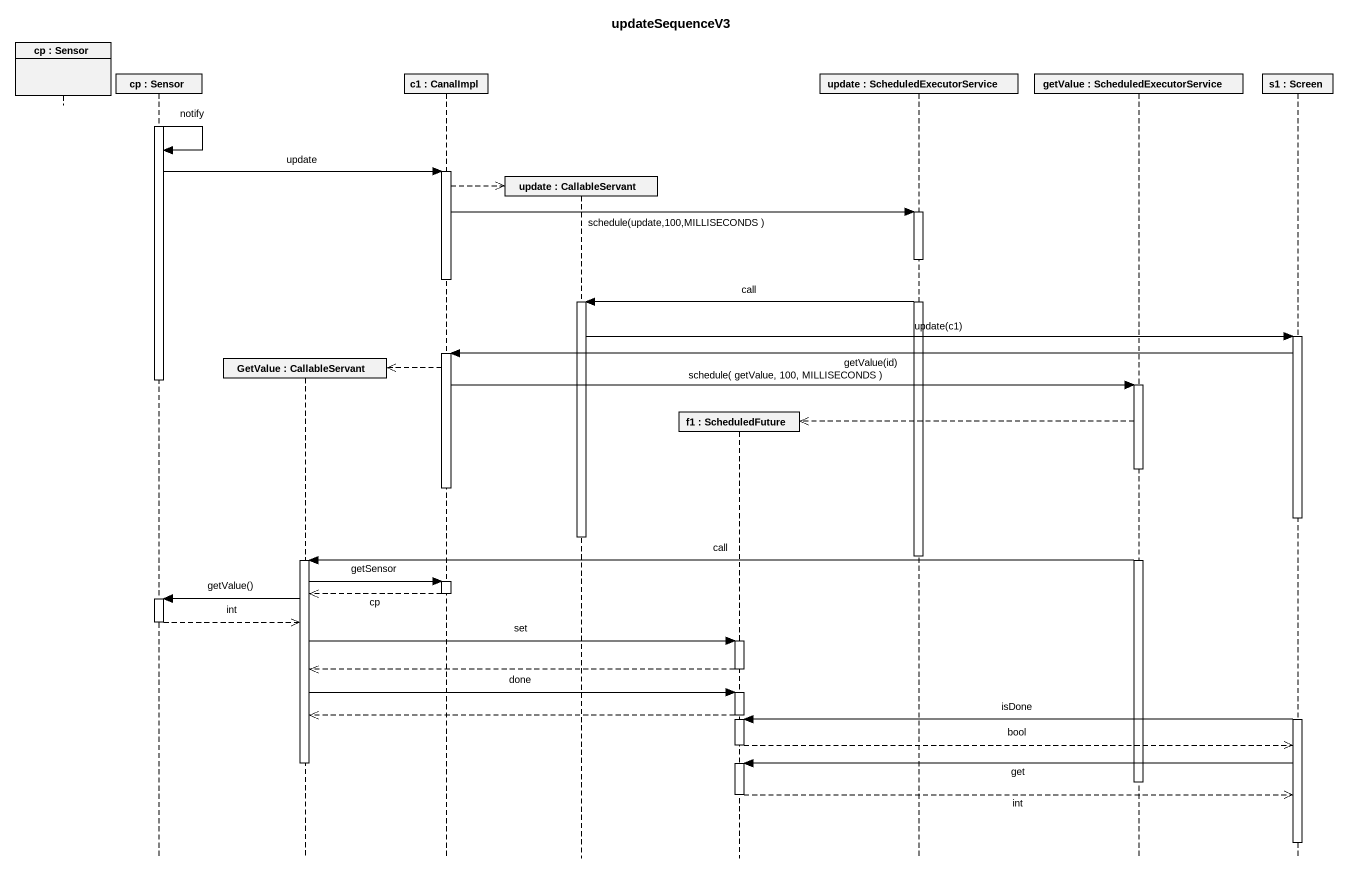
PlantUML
@startuml
title updateSequenceV3
hide footbox
participant "cp : Sensor" as cp
participant "cp : Sensor" as cp_2
participant "GetValue : CallableServant" as GetValue
participant "c1 : CanalImpl" as c1
participant "update : CallableServant" as update
participant "f1 : ScheduledFuture" as f1
participant "update : ScheduledExecutorService" as update_2
participant "getValue : ScheduledExecutorService" as getValue
participant "s1 : Screen" as s1

activate cp_2
cp_2 -> cp_2 : notify
cp_2 -> c1 : update
activate c1
c1 -->> update **
c1 -> update_2 : schedule(update,100,MILLISECONDS )
activate update_2
deactivate c1
update_2 -> update : call
activate update
update -> s1 : update(c1)
activate s1
s1 -> c1 : getValue(id)
activate c1
c1 -->> GetValue **
deactivate cp_2
c1 -> getValue : schedule( getValue, 100, MILLISECONDS )
activate getValue
getValue -->> f1 **
deactivate c1
deactivate s1
deactivate update
deactivate update_2
getValue -> GetValue : call
activate GetValue
GetValue -> c1 : getSensor
activate c1
c1 -->> GetValue : cp
deactivate c1
GetValue -> cp_2 : getValue()
activate cp_2
cp_2 -->> GetValue : int
deactivate cp_2
GetValue -> f1 : set
activate f1
f1 -->> GetValue
deactivate f1
GetValue -> f1 : done
activate f1
f1 -->> GetValue
deactivate f1
activate s1
s1 -> f1 : isDone
activate f1
f1 -->> s1 : bool
deactivate f1
s1 -> f1 : get
deactivate GetValue
activate f1
deactivate getValue
f1 -->> s1 : int
deactivate f1
deactivate s1
@enduml
